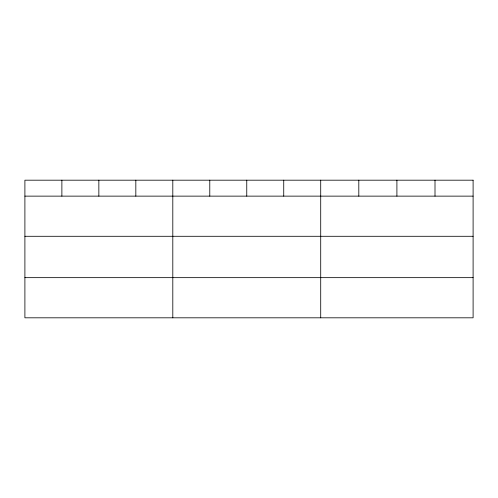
<?xml version="1.0" encoding="UTF-8"?>
<svg xmlns="http://www.w3.org/2000/svg" width="498" height="498" viewBox="0 0 498 498"><rect width="100%" height="100%" fill="white"/><g stroke="black" fill="none" stroke-linecap="round" stroke-linejoin="round"><path stroke-width="0.75" d="M24.9 196.131L473.1 196.131M24.9 236.289L473.1 236.289M24.9 277.654L473.1 277.654M435.003 180.189L435.003 196.131M396.906 180.189L396.906 196.131M358.809 180.189L358.809 196.131M320.712 180.189L320.712 317.811M283.736 180.189L283.736 196.131M246.759 180.189L246.759 196.131M209.783 180.189L209.783 196.131M172.806 180.189L172.806 317.811M135.829 180.189L135.829 196.131M98.853 180.189L98.853 196.131M61.877 180.189L61.877 196.131M473.1 180.189L24.9 180.189L24.9 317.811L473.1 317.811L473.1 180.189"/></g></svg>
